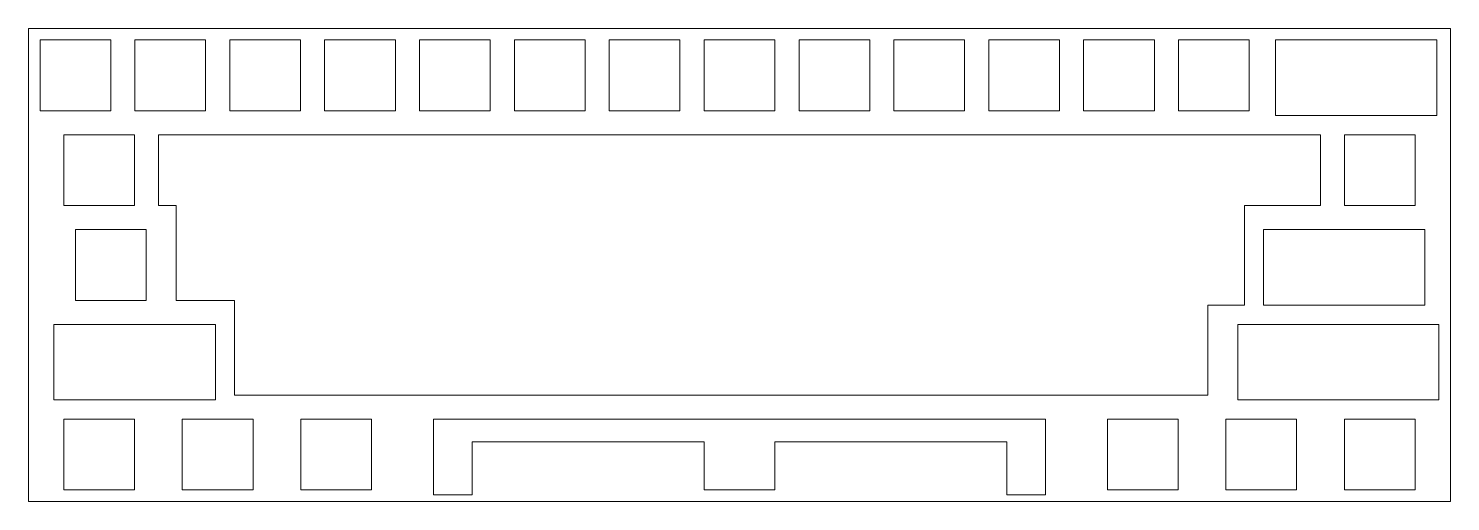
# Model space of a CAD drawing. Header units: millimetres. Extents: x 0 to 286, y 0 to 95.
import ezdxf

# ---------------------------------------------------------------- set-up
doc = ezdxf.new("R2010")
doc.units = ezdxf.units.MM
doc.header["$MEASUREMENT"] = 0
doc.layers.get('0').update_dxf_attribs({"lineweight": 0})

msp = doc.modelspace()

# ---------------------------------------------------------------- linework, layer by layer
at = {"color": 0}
for p, q in [((0.09508, 95.1548), (285.645, 95.1548)), ((0.09508, 0.10473), (0.09508, 95.1548)), ((285.645, 95.1548), (285.645, 0.10473)), ((2.41984, 92.8303), (16.6192, 92.8303)), ((2.41984, 78.631), (2.41984, 92.8303)), ((16.6192, 92.8303), (16.6192, 78.631)), ((21.4698, 92.8303), (35.669, 92.8303)), ((21.4698, 78.631), (21.4698, 92.8303)), ((35.669, 92.8303), (35.669, 78.631)), ((40.5197, 92.8303), (54.719, 92.8303)), ((40.5197, 78.631), (40.5197, 92.8303)), ((54.719, 92.8303), (54.719, 78.631)), ((59.5683, 92.8303), (73.769, 92.8303)), ((59.5683, 78.631), (59.5683, 92.8303)), ((73.769, 92.8303), (73.769, 78.631)), ((78.6197, 92.8303), (92.819, 92.8303)), ((78.6197, 78.631), (78.6197, 92.8303)), ((92.819, 92.8303), (92.819, 78.631)), ((97.6697, 92.8303), (111.869, 92.8303)), ((97.6697, 78.631), (97.6697, 92.8303)), ((111.869, 92.8303), (111.869, 78.631)), ((116.72, 92.8303), (130.919, 92.8303)), ((116.72, 78.631), (116.72, 92.8303)), ((130.919, 92.8303), (130.919, 78.631)), ((135.77, 92.8303), (149.969, 92.8303)), ((135.77, 78.631), (135.77, 92.8303)), ((149.969, 92.8303), (149.969, 78.631)), ((154.82, 92.8303), (169.019, 92.8303)), ((154.82, 78.631), (154.82, 92.8303)), ((169.019, 92.8303), (169.019, 78.631)), ((173.87, 92.8303), (188.069, 92.8303)), ((173.87, 78.631), (173.87, 92.8303)), ((188.069, 92.8303), (188.069, 78.631)), ((192.92, 92.8303), (207.119, 92.8303)), ((192.92, 78.631), (192.92, 92.8303)), ((207.119, 92.8303), (207.119, 78.631)), ((211.97, 92.8303), (226.169, 92.8303)), ((211.97, 78.631), (211.97, 92.8303)), ((226.169, 92.8303), (226.169, 78.631)), ((231.02, 92.8303), (245.219, 92.8303)), ((231.02, 78.631), (231.02, 92.8303)), ((245.219, 92.8303), (245.219, 78.631)), ((273.794, 92.8303), (259.595, 92.8303)), ((250.494, 88.1309), (250.494, 85.1309)), ((282.895, 85.1309), (282.895, 88.1309)), ((16.6192, 78.631), (2.41984, 78.631)), ((35.669, 78.631), (21.4698, 78.631)), ((54.719, 78.631), (40.5197, 78.631)), ((73.769, 78.631), (59.5683, 78.631)), ((92.819, 78.631), (78.6197, 78.631)), ((111.869, 78.631), (97.6697, 78.631)), ((130.919, 78.631), (116.72, 78.631)), ((149.969, 78.631), (135.77, 78.631)), ((169.019, 78.631), (154.82, 78.631)), ((188.069, 78.631), (173.87, 78.631)), ((207.119, 78.631), (192.92, 78.631)), ((226.169, 78.631), (211.97, 78.631)), ((245.219, 78.631), (231.02, 78.631)), ((253.045, 77.6609), (256.544, 77.6609)), ((276.845, 77.6609), (280.344, 77.6609)), ((7.18097, 73.7803), (21.3817, 73.7803)), ((7.18097, 59.581), (7.18097, 73.7803)), ((21.3817, 73.7803), (21.3817, 59.581)), ((264.356, 73.7803), (278.557, 73.7803)), ((264.356, 59.581), (264.356, 73.7803)), ((278.557, 73.7803), (278.557, 59.581)), ((21.3817, 59.581), (7.18097, 59.581)), ((278.557, 59.581), (264.356, 59.581)), ((9.56222, 54.7303), (23.7629, 54.7303)), ((9.56222, 40.531), (9.56222, 54.7303)), ((23.7629, 54.7303), (23.7629, 40.531)), ((271.413, 54.7303), (257.212, 54.7303)), ((248.113, 50.0309), (248.113, 47.0309)), ((280.512, 47.0309), (280.512, 50.0309)), ((23.7629, 40.531), (9.56222, 40.531)), ((250.662, 39.5609), (254.161, 39.5609)), ((274.463, 39.5609), (277.963, 39.5609)), ((28.5254, 35.6817), (14.3261, 35.6817)), ((242.926, 35.6817), (269.12, 35.6817)), ((242.926, 21.4809), (242.926, 35.6817)), ((269.12, 35.6817), (283.319, 35.6817)), ((283.319, 35.6817), (283.319, 21.4809)), ((5.22552, 30.981), (5.22552, 27.9811)), ((37.6259, 27.9811), (37.6259, 30.981)), ((7.7749, 20.5107), (11.2751, 20.5107)), ((31.575, 20.5107), (35.0752, 20.5107)), ((7.18097, 16.6302), (21.3817, 16.6302)), ((7.18097, 2.43086), (7.18097, 16.6302)), ((21.3817, 16.6302), (21.3817, 2.43086)), ((30.9948, 16.6302), (45.194, 16.6302)), ((30.9948, 2.43086), (30.9948, 16.6302)), ((45.194, 16.6302), (45.194, 2.43086)), ((54.8058, 16.6302), (69.0065, 16.6302)), ((54.8058, 2.43086), (54.8058, 16.6302)), ((69.0065, 16.6302), (69.0065, 2.43086)), ((149.969, 16.6302), (135.77, 16.6302)), ((216.731, 16.6302), (230.932, 16.6302)), ((216.731, 2.43086), (216.731, 16.6302)), ((230.932, 16.6302), (230.932, 2.43086)), ((240.545, 16.6302), (254.744, 16.6302)), ((240.545, 2.43086), (240.545, 16.6302)), ((254.744, 16.6302), (254.744, 2.43086)), ((264.356, 16.6302), (278.557, 16.6302)), ((264.356, 2.43086), (264.356, 16.6302)), ((278.557, 16.6302), (278.557, 2.43086)), ((81.4201, 11.9311), (81.4201, 8.93106)), ((135.77, 12.12996), (135.77, 11.9311)), ((149.969, 11.9311), (149.969, 12.12996)), ((204.319, 8.93106), (204.319, 11.9311)), ((89.1949, 2.66099), (89.1949, 7.12996)), ((135.77, 7.12996), (135.77, 2.43086)), ((149.969, 2.43086), (149.969, 7.12996)), ((196.544, 7.12996), (196.544, 2.66099)), ((285.645, 0.10473), (0.09508, 0.10473)), ((21.3817, 2.43086), (7.18097, 2.43086)), ((45.194, 2.43086), (30.9948, 2.43086)), ((69.0065, 2.43086), (54.8058, 2.43086)), ((83.9692, 1.46072), (87.4695, 1.46072)), ((135.77, 2.43086), (149.969, 2.43086)), ((198.269, 1.46072), (201.769, 1.46072)), ((230.932, 2.43086), (216.731, 2.43086)), ((254.744, 2.43086), (240.545, 2.43086)), ((278.557, 2.43086), (264.356, 2.43086))]:
    msp.add_line(p, q, dxfattribs=at)
for p, q in [((259.595, 92.8303), (250.494, 92.8303)), ((250.494, 92.8303), (250.494, 88.1309)), ((273.794, 92.8303), (282.895, 92.8303)), ((282.895, 92.8303), (282.895, 88.1309)), ((250.494, 77.6609), (250.494, 85.1309)), ((282.895, 77.6609), (282.895, 85.1309)), ((251.32, 77.6609), (250.494, 77.6609)), ((280.344, 77.6609), (251.32, 77.6609)), ((280.344, 77.6609), (282.895, 77.6609)), ((26.18825, 73.7803), (259.55, 73.7803)), ((26.18825, 73.7803), (26.18825, 59.581)), ((259.55, 59.581), (259.55, 73.7803)), ((26.18825, 59.581), (29.75935, 59.581)), ((29.75935, 59.581), (29.75935, 40.531)), ((259.55, 59.581), (244.285, 59.581)), ((244.285, 59.581), (244.285, 39.5609)), ((257.212, 54.7303), (248.113, 54.7303)), ((248.113, 54.7303), (248.113, 50.0309)), ((271.413, 54.7303), (280.512, 54.7303)), ((280.512, 54.7303), (280.512, 50.0309)), ((248.113, 39.5609), (248.113, 47.0309)), ((280.512, 39.5609), (280.512, 47.0309)), ((35.7558, 40.531), (29.75935, 40.531)), ((35.7558, 40.531), (41.45335, 40.531)), ((41.45335, 35.6817), (41.45335, 40.531)), ((244.285, 39.5609), (236.929, 39.5609)), ((236.929, 39.5609), (236.929, 21.4809)), ((274.463, 39.5609), (248.113, 39.5609)), ((277.963, 39.5609), (280.512, 39.5609)), ((14.3261, 35.6817), (5.22552, 35.6817)), ((5.22552, 35.6817), (5.22552, 30.981)), ((28.5254, 35.6817), (37.6259, 35.6817)), ((37.6259, 35.6817), (37.6259, 27.9811)), ((41.45335, 35.6817), (41.45335, 21.4809)), ((5.22552, 20.5107), (5.22552, 27.9811)), ((37.6259, 20.5107), (37.6259, 27.9811)), ((6.05095, 20.5107), (5.22552, 20.5107)), ((35.0752, 20.5107), (6.05095, 20.5107)), ((35.0752, 20.5107), (36.8004, 20.5107)), ((36.8004, 20.5107), (37.6259, 20.5107)), ((41.45335, 21.4809), (236.929, 21.4809)), ((242.926, 21.4809), (242.926, 20.5107)), ((283.319, 20.5107), (242.926, 20.5107)), ((283.319, 21.4809), (283.319, 20.5107)), ((135.77, 16.6302), (81.4201, 16.6302)), ((81.4201, 16.6302), (81.4201, 11.9311)), ((149.969, 16.6302), (204.319, 16.6302)), ((204.319, 16.6302), (204.319, 11.9311)), ((89.1949, 7.12996), (89.1949, 12.12996)), ((89.1949, 12.12996), (135.77, 12.12996)), ((135.77, 11.9311), (135.77, 12.12996)), ((135.77, 7.12996), (135.77, 11.9311)), ((149.969, 11.9311), (149.969, 12.12996)), ((149.969, 12.12996), (196.544, 12.12996)), ((149.969, 7.12996), (149.969, 11.9311)), ((196.544, 7.12996), (196.544, 12.12996)), ((81.4201, 1.46072), (81.4201, 8.93106)), ((204.319, 1.46072), (204.319, 8.93106)), ((89.1949, 1.46072), (89.1949, 7.12996)), ((196.544, 1.46072), (196.544, 7.12996)), ((87.4695, 1.46072), (81.4201, 1.46072)), ((87.4695, 1.46072), (89.1949, 1.46072)), ((198.269, 1.46072), (196.544, 1.46072)), ((201.769, 1.46072), (204.319, 1.46072))]:
    msp.add_line(p, q)

doc.saveas('drawing.dxf')
